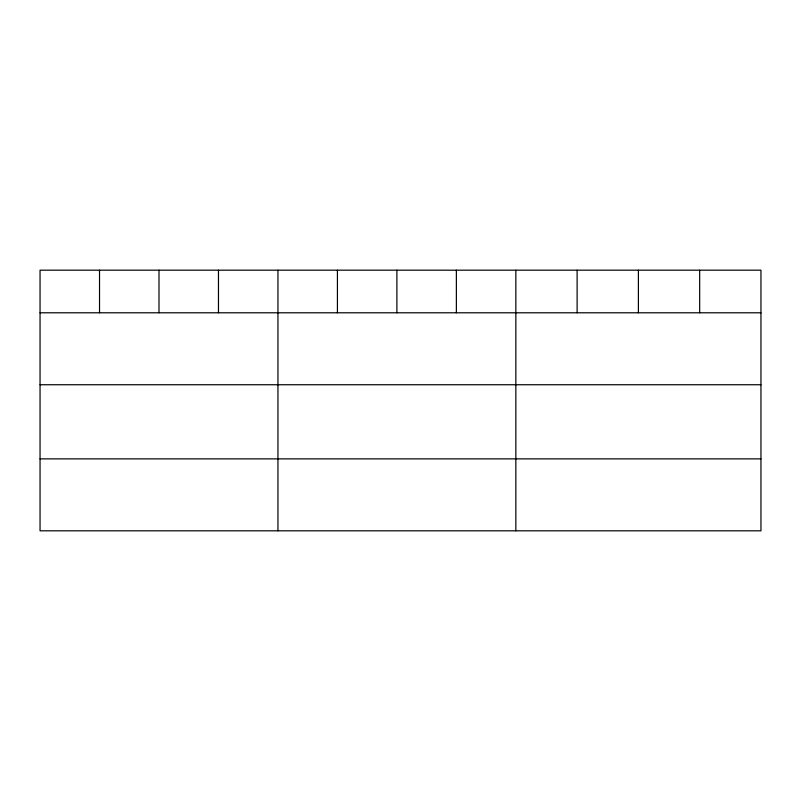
<?xml version="1.0" encoding="UTF-8"?>
<svg xmlns="http://www.w3.org/2000/svg" width="801" height="801" viewBox="0 0 801 801"><rect width="100%" height="100%" fill="white"/><g stroke="black" fill="none" stroke-linecap="round" stroke-linejoin="round"><path stroke-width="1.2" d="M760.95 312.79L760.95 530.813L40.05 530.813L40.05 270.187L760.95 270.187L760.95 312.79L40.05 312.79M40.05 384.74L760.95 384.74M40.05 458.873L760.95 458.873M699.673 270.187L699.673 312.79M638.397 270.187L638.397 312.79M577.12 270.187L577.12 312.79M515.844 270.187L515.844 530.813M456.37 270.187L456.37 312.79M396.895 270.187L396.895 312.79M337.421 270.187L337.421 312.79M277.947 270.187L277.947 530.813M218.473 270.187L218.473 312.79M158.999 270.187L158.999 312.79M99.524 270.187L99.524 312.79"/></g></svg>
